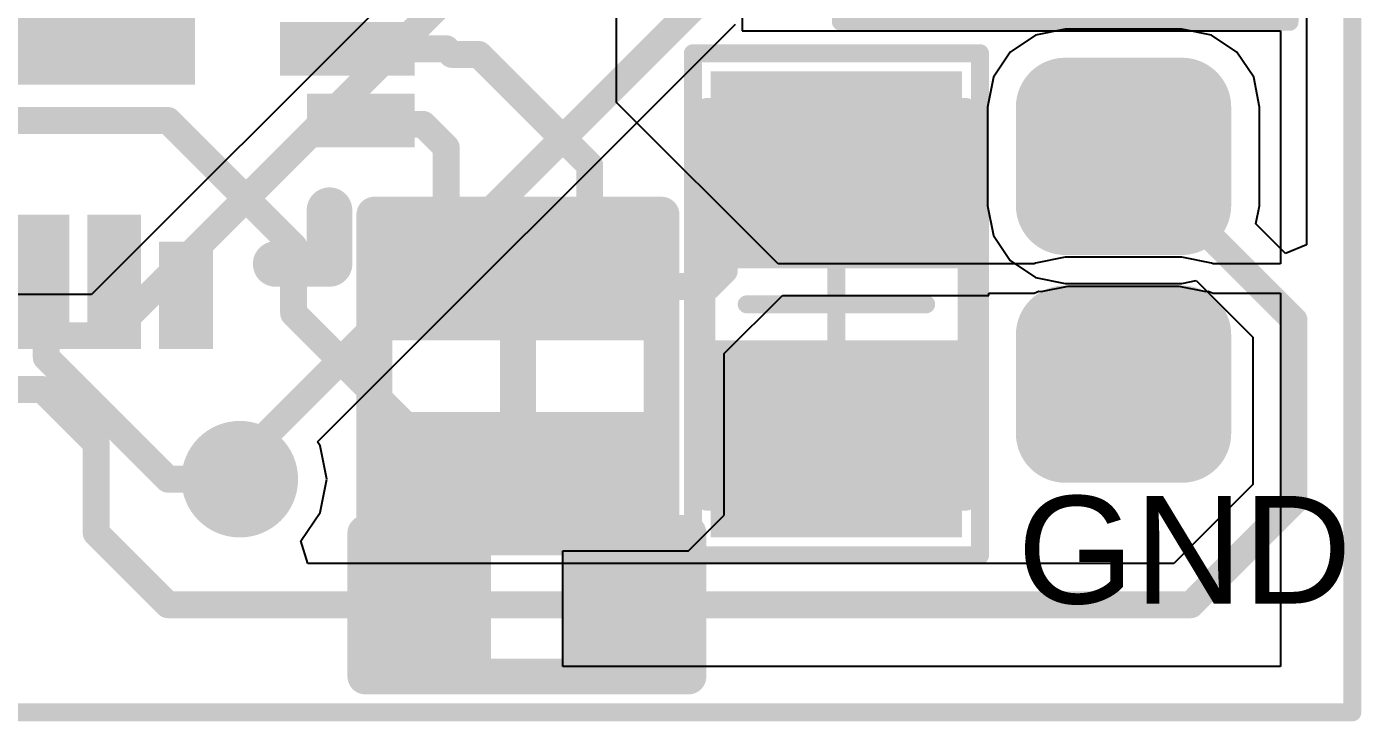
# Model space of a CAD drawing. Header units: millimetres. Extents: x 0 to 14, y 0 to 19.1.
# Drawn here: x 6.61 to 14.05, y 4.45 to 8.32 of the extents above; entities that cross this region are included whole.
import ezdxf

# ---------------------------------------------------------------- set-up
doc = ezdxf.new("R2010")
doc.units = ezdxf.units.MM
for name, color, linetype in [('BottomLayer', 5, 'Continuous'), ('BottomSolder', 6, 'Continuous'), ('Mechanical13', 56, 'Continuous'), ('Mechanical15', 56, 'Continuous'), ('Mechanical2', 216, 'Continuous'), ('Mechanical4', 56, 'Continuous'), ('MultiLayer', 9, 'Continuous'), ('PadHoleLayer', 156, 'Continuous'), ('TopLayer', 1, 'Continuous'), ('TopOverlay', 2, 'Continuous'), ('TopPaste', 8, 'Continuous'), ('TopSolder', 216, 'Continuous'), ('ViaHoleLayer', 16, 'Continuous')]:
    doc.layers.add(name, color=color, linetype=linetype)
doc.styles.add('Arial', font='arial.ttf', dxfattribs={"height": 0.2})

# ---------------------------------------------------------------- blocks, each defined once
blk = doc.blocks.new('1_2_H______1_27_2')
at = {"layer": 'BottomLayer'}
h = blk.add_hatch(color=5, dxfattribs=at)
edge = h.paths.add_edge_path()
edge.add_arc((-0.275, -0.325), 0.275, 180, 270)
edge.add_line((-0.275, -0.6), (0.275, -0.6))
edge.add_arc((0.275, -0.325), 0.275, 270, 360)
edge.add_line((0.55, -0.325), (0.55, 0.325))
edge.add_arc((0.275, 0.325), 0.275, 0, 90)
edge.add_line((0.275, 0.6), (-0.275, 0.6))
edge.add_arc((-0.275, 0.325), 0.275, 90, 180)
edge.add_line((-0.55, 0.325), (-0.55, -0.325))
h = blk.add_hatch(color=5, dxfattribs=at)
edge = h.paths.add_edge_path()
edge.add_arc((0.995, -0.325), 0.275, 180, 270)
edge.add_line((0.995, -0.6), (1.545, -0.6))
edge.add_arc((1.545, -0.325), 0.275, 270, 360)
edge.add_line((1.82, -0.325), (1.82, 0.325))
edge.add_arc((1.545, 0.325), 0.275, 0, 90)
edge.add_line((1.545, 0.6), (0.995, 0.6))
edge.add_arc((0.995, 0.325), 0.275, 90, 180)
edge.add_line((0.72, 0.325), (0.72, -0.325))
at = {"layer": 'BottomSolder'}
h = blk.add_hatch(color=6, dxfattribs=at)
edge = h.paths.add_edge_path()
edge.add_arc((-0.275, -0.325), 0.275, 180, 270)
edge.add_line((-0.275, -0.6), (0.275, -0.6))
edge.add_arc((0.275, -0.325), 0.275, 270, 360)
edge.add_line((0.55, -0.325), (0.55, 0.325))
edge.add_arc((0.275, 0.325), 0.275, 0, 90)
edge.add_line((0.275, 0.6), (-0.275, 0.6))
edge.add_arc((-0.275, 0.325), 0.275, 90, 180)
edge.add_line((-0.55, 0.325), (-0.55, -0.325))
h = blk.add_hatch(color=6, dxfattribs=at)
edge = h.paths.add_edge_path()
edge.add_arc((0.995, -0.325), 0.275, 180, 270)
edge.add_line((0.995, -0.6), (1.545, -0.6))
edge.add_arc((1.545, -0.325), 0.275, 270, 360)
edge.add_line((1.82, -0.325), (1.82, 0.325))
edge.add_arc((1.545, 0.325), 0.275, 0, 90)
edge.add_line((1.545, 0.6), (0.995, 0.6))
edge.add_arc((0.995, 0.325), 0.275, 90, 180)
edge.add_line((0.72, 0.325), (0.72, -0.325))
at = {"layer": 'MultiLayer'}
h = blk.add_hatch(color=9, dxfattribs=at)
edge = h.paths.add_edge_path()
edge.add_arc((-0.275, -0.325), 0.275, 180, 270)
edge.add_line((-0.275, -0.6), (0.275, -0.6))
edge.add_arc((0.275, -0.325), 0.275, 270, 360)
edge.add_line((0.55, -0.325), (0.55, 0.325))
edge.add_arc((0.275, 0.325), 0.275, 0, 90)
edge.add_line((0.275, 0.6), (-0.275, 0.6))
edge.add_arc((-0.275, 0.325), 0.275, 90, 180)
edge.add_line((-0.55, 0.325), (-0.55, -0.325))
h = blk.add_hatch(color=9, dxfattribs=at)
edge = h.paths.add_edge_path()
edge.add_arc((0.995, -0.325), 0.275, 180, 270)
edge.add_line((0.995, -0.6), (1.545, -0.6))
edge.add_arc((1.545, -0.325), 0.275, 270, 360)
edge.add_line((1.82, -0.325), (1.82, 0.325))
edge.add_arc((1.545, 0.325), 0.275, 0, 90)
edge.add_line((1.545, 0.6), (0.995, 0.6))
edge.add_arc((0.995, 0.325), 0.275, 90, 180)
edge.add_line((0.72, 0.325), (0.72, -0.325))
at = {"layer": 'PadHoleLayer'}
h = blk.add_hatch(color=156, dxfattribs=at)
edge = h.paths.add_edge_path()
edge.add_arc((0, 0), 0.35, 0, 360)
h = blk.add_hatch(color=156, dxfattribs=at)
edge = h.paths.add_edge_path()
edge.add_arc((1.27, 0), 0.35, 0, 360)
at = {"layer": 'TopLayer'}
h = blk.add_hatch(color=1, dxfattribs=at)
edge = h.paths.add_edge_path()
edge.add_arc((-0.275, -0.325), 0.275, 180, 270)
edge.add_line((-0.275, -0.6), (0.275, -0.6))
edge.add_arc((0.275, -0.325), 0.275, 270, 360)
edge.add_line((0.55, -0.325), (0.55, 0.325))
edge.add_arc((0.275, 0.325), 0.275, 0, 90)
edge.add_line((0.275, 0.6), (-0.275, 0.6))
edge.add_arc((-0.275, 0.325), 0.275, 90, 180)
edge.add_line((-0.55, 0.325), (-0.55, -0.325))
h = blk.add_hatch(color=1, dxfattribs=at)
edge = h.paths.add_edge_path()
edge.add_arc((0.995, -0.325), 0.275, 180, 270)
edge.add_line((0.995, -0.6), (1.545, -0.6))
edge.add_arc((1.545, -0.325), 0.275, 270, 360)
edge.add_line((1.82, -0.325), (1.82, 0.325))
edge.add_arc((1.545, 0.325), 0.275, 0, 90)
edge.add_line((1.545, 0.6), (0.995, 0.6))
edge.add_arc((0.995, 0.325), 0.275, 90, 180)
edge.add_line((0.72, 0.325), (0.72, -0.325))
at = {"layer": 'TopSolder'}
h = blk.add_hatch(color=216, dxfattribs=at)
edge = h.paths.add_edge_path()
edge.add_arc((-0.275, -0.325), 0.275, 180, 270)
edge.add_line((-0.275, -0.6), (0.275, -0.6))
edge.add_arc((0.275, -0.325), 0.275, 270, 360)
edge.add_line((0.55, -0.325), (0.55, 0.325))
edge.add_arc((0.275, 0.325), 0.275, 0, 90)
edge.add_line((0.275, 0.6), (-0.275, 0.6))
edge.add_arc((-0.275, 0.325), 0.275, 90, 180)
edge.add_line((-0.55, 0.325), (-0.55, -0.325))
h = blk.add_hatch(color=216, dxfattribs=at)
edge = h.paths.add_edge_path()
edge.add_arc((0.995, -0.325), 0.275, 180, 270)
edge.add_line((0.995, -0.6), (1.545, -0.6))
edge.add_arc((1.545, -0.325), 0.275, 270, 360)
edge.add_line((1.82, -0.325), (1.82, 0.325))
edge.add_arc((1.545, 0.325), 0.275, 0, 90)
edge.add_line((1.545, 0.6), (0.995, 0.6))
edge.add_arc((0.995, 0.325), 0.275, 90, 180)
edge.add_line((0.72, 0.325), (0.72, -0.325))
blk = doc.blocks.new('28_QFN_0_4___5')
at = {"layer": 'TopLayer'}
for points in [[(0.8, 0.575), (0.8, 1.225), (1, 1.225), (1, 0.575)], [(1.2, 0.575), (1.2, 1.225), (1.4, 1.225), (1.4, 0.575)], [(1.6, 0.575), (1.6, 1.225), (1.8, 1.225), (1.8, 0.575)], [(2, 0.575), (2, 1.225), (2.2, 1.225), (2.2, 0.575)], [(2.4, 0.575), (2.4, 1.225), (2.6, 1.225), (2.6, 0.575)], [(2.8, 0.575), (2.8, 1.225), (3, 1.225), (3, 0.575)], [(3.2, 0.575), (3.2, 1.225), (3.4, 1.225), (3.4, 0.575)], [(0.325, -0.1), (-0.325, -0.1), (-0.325, 0.1), (0.325, 0.1)], [(3.875, 0.1), (4.525, 0.1), (4.525, -0.1), (3.875, -0.1)], [(0.325, -0.5), (-0.325, -0.5), (-0.325, -0.3), (0.325, -0.3)], [(3.875, -0.3), (4.525, -0.3), (4.525, -0.5), (3.875, -0.5)], [(3.3, -2.15), (1.3, -2.15), (1.3, -0.65), (3.3, -0.65)], [(0.325, -0.9), (-0.325, -0.9), (-0.325, -0.7), (0.325, -0.7)], [(3.875, -0.7), (4.525, -0.7), (4.525, -0.9), (3.875, -0.9)], [(0.325, -1.3), (-0.325, -1.3), (-0.325, -1.1), (0.325, -1.1)], [(3.875, -1.1), (4.525, -1.1), (4.525, -1.3), (3.875, -1.3)], [(0.325, -1.7), (-0.325, -1.7), (-0.325, -1.5), (0.325, -1.5)], [(3.875, -1.5), (4.525, -1.5), (4.525, -1.7), (3.875, -1.7)], [(0.325, -2.1), (-0.325, -2.1), (-0.325, -1.9), (0.325, -1.9)], [(3.875, -1.9), (4.525, -1.9), (4.525, -2.1), (3.875, -2.1)], [(0.325, -2.5), (-0.325, -2.5), (-0.325, -2.3), (0.325, -2.3)], [(4.025, -2.3), (4.525, -2.3), (4.525, -2.5), (4.025, -2.5)], [(1, -2.975), (1, -3.625), (0.8, -3.625), (0.8, -2.975)], [(1.4, -2.975), (1.4, -3.625), (1.2, -3.625), (1.2, -2.975)], [(1.8, -2.975), (1.8, -3.625), (1.6, -3.625), (1.6, -2.975)], [(2.2, -2.975), (2.2, -3.625), (2, -3.625), (2, -2.975)], [(2.6, -2.975), (2.6, -3.625), (2.4, -3.625), (2.4, -2.975)], [(3, -2.975), (3, -3.625), (2.8, -3.625), (2.8, -2.975)], [(3.4, -3.125), (3.4, -3.625), (3.2, -3.625), (3.2, -3.125)]]:
    blk.add_hatch(color=1, dxfattribs=at).paths.add_polyline_path(points)
at = {"layer": 'TopPaste'}
for points in [[(0.8, 0.575), (0.8, 1.225), (1, 1.225), (1, 0.575)], [(1.2, 0.575), (1.2, 1.225), (1.4, 1.225), (1.4, 0.575)], [(1.6, 0.575), (1.6, 1.225), (1.8, 1.225), (1.8, 0.575)], [(2, 0.575), (2, 1.225), (2.2, 1.225), (2.2, 0.575)], [(2.4, 0.575), (2.4, 1.225), (2.6, 1.225), (2.6, 0.575)], [(2.8, 0.575), (2.8, 1.225), (3, 1.225), (3, 0.575)], [(3.2, 0.575), (3.2, 1.225), (3.4, 1.225), (3.4, 0.575)], [(0.325, -0.1), (-0.325, -0.1), (-0.325, 0.1), (0.325, 0.1)], [(3.875, 0.1), (4.525, 0.1), (4.525, -0.1), (3.875, -0.1)], [(0.325, -0.5), (-0.325, -0.5), (-0.325, -0.3), (0.325, -0.3)], [(3.875, -0.3), (4.525, -0.3), (4.525, -0.5), (3.875, -0.5)], [(3.3, -2.15), (1.3, -2.15), (1.3, -0.65), (3.3, -0.65)], [(0.325, -0.9), (-0.325, -0.9), (-0.325, -0.7), (0.325, -0.7)], [(3.875, -0.7), (4.525, -0.7), (4.525, -0.9), (3.875, -0.9)], [(0.325, -1.3), (-0.325, -1.3), (-0.325, -1.1), (0.325, -1.1)], [(3.875, -1.1), (4.525, -1.1), (4.525, -1.3), (3.875, -1.3)], [(0.325, -1.7), (-0.325, -1.7), (-0.325, -1.5), (0.325, -1.5)], [(3.875, -1.5), (4.525, -1.5), (4.525, -1.7), (3.875, -1.7)], [(0.325, -2.1), (-0.325, -2.1), (-0.325, -1.9), (0.325, -1.9)], [(3.875, -1.9), (4.525, -1.9), (4.525, -2.1), (3.875, -2.1)], [(0.325, -2.5), (-0.325, -2.5), (-0.325, -2.3), (0.325, -2.3)], [(4.025, -2.3), (4.525, -2.3), (4.525, -2.5), (4.025, -2.5)], [(1, -2.975), (1, -3.625), (0.8, -3.625), (0.8, -2.975)], [(1.4, -2.975), (1.4, -3.625), (1.2, -3.625), (1.2, -2.975)], [(1.8, -2.975), (1.8, -3.625), (1.6, -3.625), (1.6, -2.975)], [(2.2, -2.975), (2.2, -3.625), (2, -3.625), (2, -2.975)], [(2.6, -2.975), (2.6, -3.625), (2.4, -3.625), (2.4, -2.975)], [(3, -2.975), (3, -3.625), (2.8, -3.625), (2.8, -2.975)], [(3.4, -3.125), (3.4, -3.625), (3.2, -3.625), (3.2, -3.125)]]:
    blk.add_hatch(color=8, dxfattribs=at).paths.add_polyline_path(points)
at = {"layer": 'TopSolder'}
for points in [[(0.75, 0.525), (0.75, 1.275), (1.05, 1.275), (1.05, 0.525)], [(1.15, 0.525), (1.15, 1.275), (1.45, 1.275), (1.45, 0.525)], [(1.55, 0.525), (1.55, 1.275), (1.85, 1.275), (1.85, 0.525)], [(1.95, 0.525), (1.95, 1.275), (2.25, 1.275), (2.25, 0.525)], [(2.35, 0.525), (2.35, 1.275), (2.65, 1.275), (2.65, 0.525)], [(2.75, 0.525), (2.75, 1.275), (3.05, 1.275), (3.05, 0.525)], [(3.15, 0.525), (3.15, 1.275), (3.45, 1.275), (3.45, 0.525)], [(0.375, -0.15), (-0.375, -0.15), (-0.375, 0.15), (0.375, 0.15)], [(3.825, 0.15), (4.575, 0.15), (4.575, -0.15), (3.825, -0.15)], [(0.375, -0.55), (-0.375, -0.55), (-0.375, -0.25), (0.375, -0.25)], [(3.825, -0.25), (4.575, -0.25), (4.575, -0.55), (3.825, -0.55)], [(0.375, -0.95), (-0.375, -0.95), (-0.375, -0.65), (0.375, -0.65)], [(3.35, -2.2), (1.25, -2.2), (1.25, -0.6), (3.35, -0.6)], [(3.825, -0.65), (4.575, -0.65), (4.575, -0.95), (3.825, -0.95)], [(0.375, -1.35), (-0.375, -1.35), (-0.375, -1.05), (0.375, -1.05)], [(3.825, -1.05), (4.575, -1.05), (4.575, -1.35), (3.825, -1.35)], [(0.375, -1.75), (-0.375, -1.75), (-0.375, -1.45), (0.375, -1.45)], [(3.825, -1.45), (4.575, -1.45), (4.575, -1.75), (3.825, -1.75)], [(0.375, -2.15), (-0.375, -2.15), (-0.375, -1.85), (0.375, -1.85)], [(3.825, -1.85), (4.575, -1.85), (4.575, -2.15), (3.825, -2.15)], [(0.375, -2.55), (-0.375, -2.55), (-0.375, -2.25), (0.375, -2.25)], [(3.975, -2.25), (4.575, -2.25), (4.575, -2.55), (3.975, -2.55)], [(1.05, -2.925), (1.05, -3.675), (0.75, -3.675), (0.75, -2.925)], [(1.45, -2.925), (1.45, -3.675), (1.15, -3.675), (1.15, -2.925)], [(1.85, -2.925), (1.85, -3.675), (1.55, -3.675), (1.55, -2.925)], [(2.25, -2.925), (2.25, -3.675), (1.95, -3.675), (1.95, -2.925)], [(2.65, -2.925), (2.65, -3.675), (2.35, -3.675), (2.35, -2.925)], [(3.05, -2.925), (3.05, -3.675), (2.75, -3.675), (2.75, -2.925)], [(3.45, -3.075), (3.45, -3.675), (3.15, -3.675), (3.15, -3.075)]]:
    blk.add_hatch(color=216, dxfattribs=at).paths.add_polyline_path(points)
at = {"layer": 'TopOverlay', "const_width": 0.254}
for points in [[(0.1, 0.5), (0.1, 0.8)], [(0.1, 0.8), (0.4, 0.8)], [(3.8, 0.8), (4.1, 0.8)], [(4.1, 0.5), (4.1, 0.8)], [(0.1, -3.2), (0.1, -2.9)], [(4.1, -3.2), (4.1, -2.9)], [(0.1, -3.2), (0.4, -3.2)], [(3.8, -3.2), (4.1, -3.2)]]:
    blk.add_lwpolyline(points, dxfattribs=at)
at = {"layer": 'TopOverlay'}
for points, const_width in [([(0.0365, 0.8, 1), (0.1635, 0.8, 1)], 0.127), ([(0.0365, 0.8, 1), (0.1635, 0.8, 1)], 0.127), ([(0.3365, 0.8, 1), (0.4635, 0.8, 1)], 0.127), ([(3.7365, 0.8, 1), (3.8635, 0.8, 1)], 0.127), ([(4.0365, 0.8, 1), (4.1635, 0.8, 1)], 0.127), ([(4.0365, 0.8, 1), (4.1635, 0.8, 1)], 0.127), ([(0.0365, 0.5, 1), (0.1635, 0.5, 1)], 0.127), ([(4.0365, 0.5, 1), (4.1635, 0.5, 1)], 0.127), ([(-0.7, 0, 1), (-0.9, 0, 1)], 0.254), ([(-0.9635, 0, 1), (-0.8365, 0, 1)], 0.127), ([(-0.7635, 0, 1), (-0.6365, 0, 1)], 0.127), ([(0.0365, -2.9, 1), (0.1635, -2.9, 1)], 0.127), ([(4.0365, -2.9, 1), (4.1635, -2.9, 1)], 0.127), ([(0.0365, -3.2, 1), (0.1635, -3.2, 1)], 0.127), ([(0.0365, -3.2, 1), (0.1635, -3.2, 1)], 0.127), ([(0.3365, -3.2, 1), (0.4635, -3.2, 1)], 0.127), ([(3.7365, -3.2, 1), (3.8635, -3.2, 1)], 0.127), ([(4.0365, -3.2, 1), (4.1635, -3.2, 1)], 0.127), ([(4.0365, -3.2, 1), (4.1635, -3.2, 1)], 0.127)]:
    blk.add_lwpolyline(points, format="xyb", close=True, dxfattribs=dict(at, const_width=const_width))
blk = doc.blocks.new('0402_7')
at = {"layer": 'TopLayer'}
for points in [[(-0.75, 0.3), (-0.25, 0.3), (-0.25, -0.3), (-0.75, -0.3)], [(0.25, 0.3), (0.75, 0.3), (0.75, -0.3), (0.25, -0.3)]]:
    blk.add_hatch(color=1, dxfattribs=at).paths.add_polyline_path(points)
at = {"layer": 'TopPaste'}
for points in [[(-0.75, 0.3), (-0.25, 0.3), (-0.25, -0.3), (-0.75, -0.3)], [(0.25, 0.3), (0.75, 0.3), (0.75, -0.3), (0.25, -0.3)]]:
    blk.add_hatch(color=8, dxfattribs=at).paths.add_polyline_path(points)
at = {"layer": 'TopSolder'}
for points in [[(-0.8, 0.35), (-0.2, 0.35), (-0.2, -0.35), (-0.8, -0.35)], [(0.2, 0.35), (0.8, 0.35), (0.8, -0.35), (0.2, -0.35)]]:
    blk.add_hatch(color=216, dxfattribs=at).paths.add_polyline_path(points)
at = {"layer": 'Mechanical15', "const_width": 0.2}
for points in [[(-0.9, -0.4), (-0.9, 0.4)], [(-0.9, 0.4), (0.9, 0.4)], [(0.9, -0.4), (0.9, 0.4)], [(-0.9, -0.4), (0.9, -0.4)]]:
    blk.add_lwpolyline(points, dxfattribs=at)
at = {"layer": 'Mechanical15', "const_width": 0.1}
for points in [[(-0.95, 0.4, 1), (-0.85, 0.4, 1)], [(-0.95, 0.4, 1), (-0.85, 0.4, 1)], [(0.85, 0.4, 1), (0.95, 0.4, 1)], [(0.85, 0.4, 1), (0.95, 0.4, 1)], [(-0.95, -0.4, 1), (-0.85, -0.4, 1)], [(-0.95, -0.4, 1), (-0.85, -0.4, 1)], [(0.85, -0.4, 1), (0.95, -0.4, 1)], [(0.85, -0.4, 1), (0.95, -0.4, 1)]]:
    blk.add_lwpolyline(points, format="xyb", close=True, dxfattribs=at)
at = {"layer": 'Mechanical2', "const_width": 0.2}
for points in [[(-0.9, 0.4), (0.9, 0.4)], [(-0.9, -0.4), (-0.9, 0.4)], [(0.9, -0.4), (0.9, 0.4)], [(-0.9, -0.4), (0.9, -0.4)]]:
    blk.add_lwpolyline(points, dxfattribs=at)
at = {"layer": 'Mechanical2', "const_width": 0.1}
for points in [[(-0.95, 0.4, 1), (-0.85, 0.4, 1)], [(-0.95, 0.4, 1), (-0.85, 0.4, 1)], [(0.85, 0.4, 1), (0.95, 0.4, 1)], [(0.85, 0.4, 1), (0.95, 0.4, 1)], [(-0.95, -0.4, 1), (-0.85, -0.4, 1)], [(-0.95, -0.4, 1), (-0.85, -0.4, 1)], [(0.85, -0.4, 1), (0.95, -0.4, 1)], [(0.85, -0.4, 1), (0.95, -0.4, 1)]]:
    blk.add_lwpolyline(points, format="xyb", close=True, dxfattribs=at)
blk = doc.blocks.new('SOT_23_8')
at = {"layer": 'TopLayer'}
for points in [[(1.2, 1.7), (0.7, 1.7), (0.7, 2.3), (1.2, 2.3)], [(0.25, -0.3), (-0.25, -0.3), (-0.25, 0.3), (0.25, 0.3)], [(2.15, -0.3), (1.65, -0.3), (1.65, 0.3), (2.15, 0.3)]]:
    blk.add_hatch(color=1, dxfattribs=at).paths.add_polyline_path(points)
at = {"layer": 'TopPaste'}
for points in [[(1.2, 1.7), (0.7, 1.7), (0.7, 2.3), (1.2, 2.3)], [(0.25, -0.3), (-0.25, -0.3), (-0.25, 0.3), (0.25, 0.3)], [(2.15, -0.3), (1.65, -0.3), (1.65, 0.3), (2.15, 0.3)]]:
    blk.add_hatch(color=8, dxfattribs=at).paths.add_polyline_path(points)
at = {"layer": 'TopSolder'}
for points in [[(1.25, 1.65), (0.65, 1.65), (0.65, 2.35), (1.25, 2.35)], [(0.3, -0.35), (-0.3, -0.35), (-0.3, 0.35), (0.3, 0.35)], [(2.2, -0.35), (1.6, -0.35), (1.6, 0.35), (2.2, 0.35)]]:
    blk.add_hatch(color=216, dxfattribs=at).paths.add_polyline_path(points)
at = {"layer": 'Mechanical15', "const_width": 0.1}
for points in [[(-0.55, 2.25), (2.45, 2.25)], [(-0.55, 2.25), (-0.55, -0.25)], [(2.45, 2.25), (2.45, -0.25)], [(-0.55, -0.25), (2.45, -0.25)]]:
    blk.add_lwpolyline(points, dxfattribs=at)
at = {"layer": 'Mechanical15', "const_width": 0.05}
for points in [[(-0.575, 2.25, 1), (-0.525, 2.25, 1)], [(-0.575, 2.25, 1), (-0.525, 2.25, 1)], [(2.425, 2.25, 1), (2.475, 2.25, 1)], [(2.425, 2.25, 1), (2.475, 2.25, 1)], [(-0.575, -0.25, 1), (-0.525, -0.25, 1)], [(-0.575, -0.25, 1), (-0.525, -0.25, 1)], [(2.425, -0.25, 1), (2.475, -0.25, 1)], [(2.425, -0.25, 1), (2.475, -0.25, 1)]]:
    blk.add_lwpolyline(points, format="xyb", close=True, dxfattribs=at)
at = {"layer": 'Mechanical2', "const_width": 0.1}
for points in [[(-0.55, 2.25), (2.45, 2.25)], [(-0.55, 2.25), (-0.55, -0.25)], [(2.45, 2.25), (2.45, -0.25)], [(-0.55, -0.25), (2.45, -0.25)]]:
    blk.add_lwpolyline(points, dxfattribs=at)
at = {"layer": 'Mechanical2', "const_width": 0.05}
for points in [[(-0.575, 2.25, 1), (-0.525, 2.25, 1)], [(-0.575, 2.25, 1), (-0.525, 2.25, 1)], [(2.425, 2.25, 1), (2.475, 2.25, 1)], [(2.425, 2.25, 1), (2.475, 2.25, 1)], [(-0.575, -0.25, 1), (-0.525, -0.25, 1)], [(-0.575, -0.25, 1), (-0.525, -0.25, 1)], [(2.425, -0.25, 1), (2.475, -0.25, 1)], [(2.425, -0.25, 1), (2.475, -0.25, 1)]]:
    blk.add_lwpolyline(points, format="xyb", close=True, dxfattribs=at)
at = {"layer": 'TopOverlay', "const_width": 0.1}
for points in [[(-0.55, 1.7), (0.2, 1.7)], [(-0.55, 1.7), (-0.55, 0.6)], [(1.7, 1.7), (2.45, 1.7)], [(2.45, 1.7), (2.45, 0.6)], [(0.6, 0.35), (0.825, 0.35)], [(0.825, 0.35), (1.3, 0.35)]]:
    blk.add_lwpolyline(points, dxfattribs=at)
at = {"layer": 'TopOverlay', "const_width": 0.05}
for points in [[(-0.575, 1.7, 1), (-0.525, 1.7, 1)], [(-0.575, 1.7, 1), (-0.525, 1.7, 1)], [(0.175, 1.7, 1), (0.225, 1.7, 1)], [(1.675, 1.7, 1), (1.725, 1.7, 1)], [(2.425, 1.7, 1), (2.475, 1.7, 1)], [(2.425, 1.7, 1), (2.475, 1.7, 1)], [(-0.575, 0.6, 1), (-0.525, 0.6, 1)], [(2.425, 0.6, 1), (2.475, 0.6, 1)], [(0.575, 0.35, 1), (0.625, 0.35, 1)], [(0.8, 0.35, 1), (0.85, 0.35, 1)], [(0.8, 0.35, 1), (0.85, 0.35, 1)], [(1.275, 0.35, 1), (1.325, 0.35, 1)]]:
    blk.add_lwpolyline(points, format="xyb", close=True, dxfattribs=at)
blk = doc.blocks.new('0402_13')
at = {"layer": 'TopLayer'}
for points in [[(-0.75, 0.3), (-0.25, 0.3), (-0.25, -0.3), (-0.75, -0.3)], [(0.25, 0.3), (0.75, 0.3), (0.75, -0.3), (0.25, -0.3)]]:
    blk.add_hatch(color=1, dxfattribs=at).paths.add_polyline_path(points)
at = {"layer": 'TopPaste'}
for points in [[(-0.75, 0.3), (-0.25, 0.3), (-0.25, -0.3), (-0.75, -0.3)], [(0.25, 0.3), (0.75, 0.3), (0.75, -0.3), (0.25, -0.3)]]:
    blk.add_hatch(color=8, dxfattribs=at).paths.add_polyline_path(points)
at = {"layer": 'TopSolder'}
for points in [[(-0.8, 0.35), (-0.2, 0.35), (-0.2, -0.35), (-0.8, -0.35)], [(0.2, 0.35), (0.8, 0.35), (0.8, -0.35), (0.2, -0.35)]]:
    blk.add_hatch(color=216, dxfattribs=at).paths.add_polyline_path(points)
at = {"layer": 'Mechanical15', "const_width": 0.2}
for points in [[(-0.9, 0.4), (-0.9, -0.4)], [(-0.9, 0.4), (0.9, 0.4)], [(0.9, 0.4), (0.9, -0.4)], [(-0.9, -0.4), (0.9, -0.4)]]:
    blk.add_lwpolyline(points, dxfattribs=at)
at = {"layer": 'Mechanical15', "const_width": 0.1}
for points in [[(-0.95, 0.4, 1), (-0.85, 0.4, 1)], [(-0.95, 0.4, 1), (-0.85, 0.4, 1)], [(0.85, 0.4, 1), (0.95, 0.4, 1)], [(0.85, 0.4, 1), (0.95, 0.4, 1)], [(-0.95, -0.4, 1), (-0.85, -0.4, 1)], [(-0.95, -0.4, 1), (-0.85, -0.4, 1)], [(0.85, -0.4, 1), (0.95, -0.4, 1)], [(0.85, -0.4, 1), (0.95, -0.4, 1)]]:
    blk.add_lwpolyline(points, format="xyb", close=True, dxfattribs=at)
at = {"layer": 'Mechanical2', "const_width": 0.2}
for points in [[(-0.9, 0.4), (0.9, 0.4)], [(-0.9, 0.4), (-0.9, -0.4)], [(0.9, 0.4), (0.9, -0.4)], [(-0.9, -0.4), (0.9, -0.4)]]:
    blk.add_lwpolyline(points, dxfattribs=at)
at = {"layer": 'Mechanical2', "const_width": 0.1}
for points in [[(-0.95, 0.4, 1), (-0.85, 0.4, 1)], [(-0.95, 0.4, 1), (-0.85, 0.4, 1)], [(0.85, 0.4, 1), (0.95, 0.4, 1)], [(0.85, 0.4, 1), (0.95, 0.4, 1)], [(-0.95, -0.4, 1), (-0.85, -0.4, 1)], [(-0.95, -0.4, 1), (-0.85, -0.4, 1)], [(0.85, -0.4, 1), (0.95, -0.4, 1)], [(0.85, -0.4, 1), (0.95, -0.4, 1)]]:
    blk.add_lwpolyline(points, format="xyb", close=True, dxfattribs=at)
blk = doc.blocks.new('0402_14')
at = {"layer": 'TopLayer'}
for points in [[(-0.75, 0.3), (-0.25, 0.3), (-0.25, -0.3), (-0.75, -0.3)], [(0.25, 0.3), (0.75, 0.3), (0.75, -0.3), (0.25, -0.3)]]:
    blk.add_hatch(color=1, dxfattribs=at).paths.add_polyline_path(points)
at = {"layer": 'TopPaste'}
for points in [[(-0.75, 0.3), (-0.25, 0.3), (-0.25, -0.3), (-0.75, -0.3)], [(0.25, 0.3), (0.75, 0.3), (0.75, -0.3), (0.25, -0.3)]]:
    blk.add_hatch(color=8, dxfattribs=at).paths.add_polyline_path(points)
at = {"layer": 'TopSolder'}
for points in [[(-0.8, 0.35), (-0.2, 0.35), (-0.2, -0.35), (-0.8, -0.35)], [(0.2, 0.35), (0.8, 0.35), (0.8, -0.35), (0.2, -0.35)]]:
    blk.add_hatch(color=216, dxfattribs=at).paths.add_polyline_path(points)
at = {"layer": 'Mechanical15', "const_width": 0.2}
for points in [[(-0.9, 0.4), (-0.9, -0.4)], [(-0.9, 0.4), (0.9, 0.4)], [(0.9, 0.4), (0.9, -0.4)], [(-0.9, -0.4), (0.9, -0.4)]]:
    blk.add_lwpolyline(points, dxfattribs=at)
at = {"layer": 'Mechanical15', "const_width": 0.1}
for points in [[(-0.95, 0.4, 1), (-0.85, 0.4, 1)], [(-0.95, 0.4, 1), (-0.85, 0.4, 1)], [(0.85, 0.4, 1), (0.95, 0.4, 1)], [(0.85, 0.4, 1), (0.95, 0.4, 1)], [(-0.95, -0.4, 1), (-0.85, -0.4, 1)], [(-0.95, -0.4, 1), (-0.85, -0.4, 1)], [(0.85, -0.4, 1), (0.95, -0.4, 1)], [(0.85, -0.4, 1), (0.95, -0.4, 1)]]:
    blk.add_lwpolyline(points, format="xyb", close=True, dxfattribs=at)
at = {"layer": 'Mechanical2', "const_width": 0.2}
for points in [[(-0.9, 0.4), (0.9, 0.4)], [(-0.9, 0.4), (-0.9, -0.4)], [(0.9, 0.4), (0.9, -0.4)], [(-0.9, -0.4), (0.9, -0.4)]]:
    blk.add_lwpolyline(points, dxfattribs=at)
at = {"layer": 'Mechanical2', "const_width": 0.1}
for points in [[(-0.95, 0.4, 1), (-0.85, 0.4, 1)], [(-0.95, 0.4, 1), (-0.85, 0.4, 1)], [(0.85, 0.4, 1), (0.95, 0.4, 1)], [(0.85, 0.4, 1), (0.95, 0.4, 1)], [(-0.95, -0.4, 1), (-0.85, -0.4, 1)], [(-0.95, -0.4, 1), (-0.85, -0.4, 1)], [(0.85, -0.4, 1), (0.95, -0.4, 1)], [(0.85, -0.4, 1), (0.95, -0.4, 1)]]:
    blk.add_lwpolyline(points, format="xyb", close=True, dxfattribs=at)
blk = doc.blocks.new('0805_15')
at = {"layer": 'TopLayer'}
for points in [[(-1.3, -0.7), (-1.3, 0.7), (-0.2, 0.7), (-0.2, -0.7)], [(0.2, -0.7), (0.2, 0.7), (1.3, 0.7), (1.3, -0.7)]]:
    blk.add_hatch(color=1, dxfattribs=at).paths.add_polyline_path(points)
at = {"layer": 'TopPaste'}
for points in [[(-1.3, -0.7), (-1.3, 0.7), (-0.2, 0.7), (-0.2, -0.7)], [(0.2, -0.7), (0.2, 0.7), (1.3, 0.7), (1.3, -0.7)]]:
    blk.add_hatch(color=8, dxfattribs=at).paths.add_polyline_path(points)
at = {"layer": 'TopSolder'}
for points in [[(-1.3, -0.7), (-1.3, 0.7), (-0.2, 0.7), (-0.2, -0.7)], [(0.2, -0.7), (0.2, 0.7), (1.3, 0.7), (1.3, -0.7)]]:
    blk.add_hatch(color=216, dxfattribs=at).paths.add_polyline_path(points)
at = {"layer": 'Mechanical13', "const_width": 0.1}
for points in [[(-1.1, 0.725), (-1.1, -0.725)], [(-1.1, 0.725), (1.1, 0.725)], [(1.1, 0.725), (1.1, -0.725)], [(-1.1, -0.725), (1.1, -0.725)]]:
    blk.add_lwpolyline(points, dxfattribs=at)
at = {"layer": 'Mechanical13', "const_width": 0.05}
for points in [[(-1.125, 0.725, 1), (-1.075, 0.725, 1)], [(-1.125, 0.725, 1), (-1.075, 0.725, 1)], [(1.075, 0.725, 1), (1.125, 0.725, 1)], [(1.075, 0.725, 1), (1.125, 0.725, 1)], [(-1.125, -0.725, 1), (-1.075, -0.725, 1)], [(-1.125, -0.725, 1), (-1.075, -0.725, 1)], [(1.075, -0.725, 1), (1.125, -0.725, 1)], [(1.075, -0.725, 1), (1.125, -0.725, 1)]]:
    blk.add_lwpolyline(points, format="xyb", close=True, dxfattribs=at)
at = {"layer": 'Mechanical15', "const_width": 0.1}
for points in [[(-1.4, 0.8), (-1.4, -0.8)], [(-1.4, 0.8), (1.4, 0.8)], [(1.4, 0.8), (1.4, -0.8)], [(0, 0.5), (0, -0.5)], [(-0.5, 0), (0.5, 0)], [(-1.4, -0.8), (1.4, -0.8)]]:
    blk.add_lwpolyline(points, dxfattribs=at)
at = {"layer": 'Mechanical15', "const_width": 0.05}
for points in [[(-1.425, 0.8, 1), (-1.375, 0.8, 1)], [(-1.425, 0.8, 1), (-1.375, 0.8, 1)], [(1.375, 0.8, 1), (1.425, 0.8, 1)], [(1.375, 0.8, 1), (1.425, 0.8, 1)], [(-0.025, 0.5, 1), (0.025, 0.5, 1)], [(-0.525, 0, 1), (-0.475, 0, 1)], [(0.475, 0, 1), (0.525, 0, 1)], [(-0.025, -0.5, 1), (0.025, -0.5, 1)], [(-1.425, -0.8, 1), (-1.375, -0.8, 1)], [(-1.425, -0.8, 1), (-1.375, -0.8, 1)], [(1.375, -0.8, 1), (1.425, -0.8, 1)], [(1.375, -0.8, 1), (1.425, -0.8, 1)]]:
    blk.add_lwpolyline(points, format="xyb", close=True, dxfattribs=at)

msp = doc.modelspace()

# ---------------------------------------------------------------- hatches: boundary and pattern name
at = {"layer": 'BottomLayer'}
h = msp.add_hatch(color=5, dxfattribs=at)
edge = h.paths.add_edge_path()
edge.add_arc((7.8, 5.8), 0.325, 0, 360)
at = {"layer": 'TopLayer'}
h = msp.add_hatch(color=1, dxfattribs=at)
edge = h.paths.add_edge_path()
edge.add_arc((7.8, 5.8), 0.325, 0, 360)
at = {"layer": 'ViaHoleLayer'}
h = msp.add_hatch(color=16, dxfattribs=at)
edge = h.paths.add_edge_path()
edge.add_arc((7.8, 5.8), 0.15, 0, 360)

# ---------------------------------------------------------------- linework, layer by layer
at = {"layer": 'BottomLayer'}
for p, q in [((13.7451, 18.7451), (13.7451, 7.1074)), ((8.8402, 8.6954), (6.9742, 6.8294)), ((8.2324, 6.0079), (10.5622, 8.3378)), ((12.2342, 8.2753), (12.0936, 8.1814)), ((12.4, 8.3083), (12.2342, 8.2753)), ((13.05, 8.3083), (12.4, 8.3083)), ((13.2158, 8.2753), (13.05, 8.3083)), ((13.3564, 8.1814), (13.2158, 8.2753)), ((12.0936, 8.1814), (11.9997, 8.0408)), ((13.4503, 8.0408), (13.3564, 8.1814)), ((11.9997, 8.0408), (11.9667, 7.875)), ((13.4833, 7.875), (13.4503, 8.0408)), ((11.9667, 7.875), (11.9667, 7.325)), ((13.4833, 7.325), (13.4833, 7.875)), ((11.9667, 7.325), (11.9997, 7.1592)), ((13.4631, 7.2234), (13.4833, 7.325)), ((13.6278, 7.0588), (13.4631, 7.2234)), ((11.9997, 7.1592), (12.0936, 7.0186)), ((13.7451, 7.1074), (13.6278, 7.0588)), ((12.0936, 7.0186), (12.2342, 6.9247)), ((12.2342, 6.9247), (12.4, 6.8917)), ((12.4, 6.8917), (13.05, 6.8917)), ((13.05, 6.8917), (13.1301, 6.9076)), ((13.1301, 6.9076), (13.4456, 6.5921)), ((6.9742, 6.8294), (2.6, 6.8294)), ((13.4456, 6.5921), (13.4456, 5.77)), ((8.2474, 5.9853), (8.2324, 6.0079)), ((8.2843, 5.8), (8.2474, 5.9853)), ((8.2474, 5.6147), (8.2843, 5.8)), ((13.4456, 5.77), (13.005, 5.3294)), ((8.1425, 5.4575), (8.2474, 5.6147)), ((8.1408, 5.4564), (8.1425, 5.4575)), ((8.1793, 5.3294), (8.1408, 5.4564)), ((13.005, 5.3294), (8.1793, 5.3294))]:
    msp.add_line(p, q, dxfattribs=at)
at = {"layer": 'BottomLayer', "const_width": 0.15}
for points in [[(7.0692, 6.6), (9.2877, 8.8185)], [(7.8, 5.9), (10.4, 8.5)], [(12.725, 7.6), (12.7621, 7.6)], [(12.7621, 7.6), (13.675, 6.6871)], [(13.675, 5.675), (13.675, 6.6871)], [(2.6, 6.6), (7.0692, 6.6)], [(3.7, 6.3), (6.7, 6.3)], [(6.7, 6.3), (7, 6)], [(7, 5.5), (7, 6)], [(7.8, 5.8), (7.8, 5.9)], [(13.1, 5.1), (13.675, 5.675)], [(7, 5.5), (7.4, 5.1)], [(7.4, 5.1), (13.1, 5.1)]]:
    msp.add_lwpolyline(points, dxfattribs=at)
at = {"layer": 'BottomLayer', "const_width": 0.075}
for points in [[(12.6875, 7.6, 1), (12.7625, 7.6, 1)], [(12.7246, 7.6, 1), (12.7996, 7.6, 1)], [(12.7246, 7.6, 1), (12.7996, 7.6, 1)], [(13.6375, 6.6871, 1), (13.7125, 6.6871, 1)], [(13.6375, 6.6871, 1), (13.7125, 6.6871, 1)], [(7.0317, 6.6, 1), (7.1067, 6.6, 1)], [(7.0317, 6.6, 1), (7.1067, 6.6, 1)], [(6.6625, 6.3, 1), (6.7375, 6.3, 1)], [(6.6625, 6.3, 1), (6.7375, 6.3, 1)], [(6.9625, 6, 1), (7.0375, 6, 1)], [(6.9625, 6, 1), (7.0375, 6, 1)], [(7.7625, 5.9, 1), (7.8375, 5.9, 1)], [(7.7625, 5.9, 1), (7.8375, 5.9, 1)], [(7.7625, 5.8, 1), (7.8375, 5.8, 1)], [(13.6375, 5.675, 1), (13.7125, 5.675, 1)], [(13.6375, 5.675, 1), (13.7125, 5.675, 1)], [(6.9625, 5.5, 1), (7.0375, 5.5, 1)], [(6.9625, 5.5, 1), (7.0375, 5.5, 1)], [(7.3625, 5.1, 1), (7.4375, 5.1, 1)], [(7.3625, 5.1, 1), (7.4375, 5.1, 1)], [(13.0625, 5.1, 1), (13.1375, 5.1, 1)], [(13.0625, 5.1, 1), (13.1375, 5.1, 1)]]:
    msp.add_lwpolyline(points, format="xyb", close=True, dxfattribs=at)
at = {"layer": 'Mechanical4', "const_width": 0.1}
for points in [[(14, 4.5), (14, 19)], [(0, 4.5), (14, 4.5)]]:
    msp.add_lwpolyline(points, dxfattribs=at)
at = {"layer": 'Mechanical4', "const_width": 0.05}
msp.add_lwpolyline([(13.975, 4.5, 1), (14.025, 4.5, 1)], format="xyb", close=True, dxfattribs=at)
msp.add_lwpolyline([(13.975, 4.5, 1), (14.025, 4.5, 1)], format="xyb", close=True, dxfattribs=at)
at = {"layer": 'TopLayer'}
for p, q in [((10.6, 10), (10.6, 8.3)), ((9.9, 7.9), (9.9, 9.7)), ((10.6, 8.3), (13.6, 8.3)), ((13.6, 8.3), (13.6, 7)), ((10.8, 7), (9.9, 7.9)), ((12.2262, 7), (10.8, 7)), ((12.2342, 7.0053), (12.2262, 7)), ((12.4, 7.0383), (12.2342, 7.0053)), ((13.05, 7.0383), (12.4, 7.0383)), ((13.2158, 7.0053), (13.05, 7.0383)), ((13.2238, 7), (13.2158, 7.0053)), ((13.6, 7), (13.2238, 7)), ((12.2262, 6.8376), (12.2528, 6.8487)), ((12.2528, 6.8487), (12.2659, 6.8461)), ((12.2659, 6.8461), (12.416, 6.876)), ((12.416, 6.876), (13.034, 6.876)), ((13.034, 6.876), (13.1842, 6.8461)), ((13.1842, 6.8461), (13.1972, 6.8487)), ((13.1972, 6.8487), (13.2238, 6.8376)), ((10.5, 6.5), (10.825, 6.825)), ((10.825, 6.825), (11.975, 6.825)), ((11.975, 6.825), (11.975, 6.8376)), ((11.975, 6.8376), (12.2262, 6.8376)), ((13.2238, 6.8376), (13.6, 6.8376)), ((13.6, 6.8376), (13.6, 4.7549)), ((10.5, 5.6), (10.5, 6.5)), ((10.3, 5.4), (10.5, 5.6)), ((9.6, 4.7549), (9.6, 5.4)), ((9.6, 5.4), (10.3, 5.4)), ((13.6, 4.7549), (9.6, 4.7549))]:
    msp.add_line(p, q, dxfattribs=at)
at = {"layer": 'TopLayer', "const_width": 0.15}
for points in [[(8.4, 8.2), (8.95, 8.2)], [(8.95, 8.2), (8.9815, 8.1685)], [(8.9815, 8.1685), (9.1315, 8.1685)], [(9.1315, 8.1685), (9.75, 7.55)], [(5.1, 7.8), (7.4, 7.8)], [(7.4, 7.8), (8.1, 7.1)], [(8.475, 7.8), (8.4966, 7.7784)], [(8.4966, 7.7784), (8.8216, 7.7784)], [(8.8216, 7.7784), (8.8997, 7.7003)], [(8.8997, 7.7003), (8.95, 7.65)], [(8.95, 6.875), (8.95, 7.65)], [(9.75, 6.875), (9.75, 7.55)], [(10.5, 7.05), (10.975, 7.525)], [(10.975, 7.525), (11.125, 7.525)], [(8.1, 6.725), (8.1, 7.1)], [(10.5, 6.9629), (10.5, 7.05)], [(10.4121, 6.875), (10.5, 6.9629)], [(6.7, 6.9), (6.7216, 6.8784)], [(6.7216, 6.4784), (6.7216, 6.8784)], [(9.75, 6.875), (10.4121, 6.875)], [(8.1, 6.725), (8.725, 6.1)], [(6.7216, 6.4784), (7.4, 5.8)], [(8.725, 6.05), (8.725, 6.1)], [(8.725, 6.05), (8.9, 5.875)], [(8.9, 5.1), (8.9, 5.875)], [(8.9, 5.875), (8.95, 5.875)], [(8.95, 5.875), (9.75, 5.875)], [(7.4, 5.8), (7.8, 5.8)]]:
    msp.add_lwpolyline(points, dxfattribs=at)
at = {"layer": 'TopLayer', "const_width": 0.075}
for points in [[(8.3625, 8.2, 1), (8.4375, 8.2, 1)], [(8.9125, 8.2, 1), (8.9875, 8.2, 1)], [(8.9125, 8.2, 1), (8.9875, 8.2, 1)], [(8.944, 8.1685, 1), (9.019, 8.1685, 1)], [(8.944, 8.1685, 1), (9.019, 8.1685, 1)], [(9.094, 8.1685, 1), (9.169, 8.1685, 1)], [(9.094, 8.1685, 1), (9.169, 8.1685, 1)], [(7.3625, 7.8, 1), (7.4375, 7.8, 1)], [(7.3625, 7.8, 1), (7.4375, 7.8, 1)], [(8.4375, 7.8, 1), (8.5125, 7.8, 1)], [(8.4591, 7.7784, 1), (8.5341, 7.7784, 1)], [(8.4591, 7.7784, 1), (8.5341, 7.7784, 1)], [(8.7841, 7.7784, 1), (8.8591, 7.7784, 1)], [(8.7841, 7.7784, 1), (8.8591, 7.7784, 1)], [(8.8622, 7.7003, 1), (8.9372, 7.7003, 1)], [(8.8622, 7.7003, 1), (8.9372, 7.7003, 1)], [(8.9125, 7.65, 1), (8.9875, 7.65, 1)], [(8.9125, 7.65, 1), (8.9875, 7.65, 1)], [(9.7125, 7.55, 1), (9.7875, 7.55, 1)], [(9.7125, 7.55, 1), (9.7875, 7.55, 1)], [(10.9375, 7.525, 1), (11.0125, 7.525, 1)], [(10.9375, 7.525, 1), (11.0125, 7.525, 1)], [(11.0875, 7.525, 1), (11.1625, 7.525, 1)], [(8.0625, 7.1, 1), (8.1375, 7.1, 1)], [(8.0625, 7.1, 1), (8.1375, 7.1, 1)], [(10.4625, 7.05, 1), (10.5375, 7.05, 1)], [(10.4625, 7.05, 1), (10.5375, 7.05, 1)], [(10.4625, 6.9629, 1), (10.5375, 6.9629, 1)], [(10.4625, 6.9629, 1), (10.5375, 6.9629, 1)], [(6.6625, 6.9, 1), (6.7375, 6.9, 1)], [(6.6841, 6.8784, 1), (6.7591, 6.8784, 1)], [(6.6841, 6.8784, 1), (6.7591, 6.8784, 1)], [(8.9125, 6.875, 1), (8.9875, 6.875, 1)], [(9.7125, 6.875, 1), (9.7875, 6.875, 1)], [(9.7125, 6.875, 1), (9.7875, 6.875, 1)], [(10.3746, 6.875, 1), (10.4496, 6.875, 1)], [(10.3746, 6.875, 1), (10.4496, 6.875, 1)], [(8.0625, 6.725, 1), (8.1375, 6.725, 1)], [(8.0625, 6.725, 1), (8.1375, 6.725, 1)], [(6.6841, 6.4784, 1), (6.7591, 6.4784, 1)], [(6.6841, 6.4784, 1), (6.7591, 6.4784, 1)], [(8.6875, 6.1, 1), (8.7625, 6.1, 1)], [(8.6875, 6.1, 1), (8.7625, 6.1, 1)], [(8.6875, 6.05, 1), (8.7625, 6.05, 1)], [(8.6875, 6.05, 1), (8.7625, 6.05, 1)], [(8.8625, 5.875, 1), (8.9375, 5.875, 1)], [(8.8625, 5.875, 1), (8.9375, 5.875, 1)], [(8.8625, 5.875, 1), (8.9375, 5.875, 1)], [(8.9125, 5.875, 1), (8.9875, 5.875, 1)], [(8.9125, 5.875, 1), (8.9875, 5.875, 1)], [(9.7125, 5.875, 1), (9.7875, 5.875, 1)], [(7.3625, 5.8, 1), (7.4375, 5.8, 1)], [(7.3625, 5.8, 1), (7.4375, 5.8, 1)], [(7.7625, 5.8, 1), (7.8375, 5.8, 1)], [(8.8625, 5.1, 1), (8.9375, 5.1, 1)]]:
    msp.add_lwpolyline(points, format="xyb", close=True, dxfattribs=at)

# ---------------------------------------------------------------- block references
msp.add_blockref('28_QFN_0_4___5', (4.2, 10.2))
for name, p, rotation in [('SOT_23_8', (13.4, 8.9), 90), ('0805_15', (11.125, 6.775), 90), ('1_2_H______1_27_2', (12.725, 7.6), 270), ('0402_13', (8.95, 6.375), 90), ('0402_14', (9.75, 6.375), 90), ('0402_7', (9.4, 5.1), 360)]:
    msp.add_blockref(name, p, dxfattribs=dict(rotation=rotation))

# ---------------------------------------------------------------- texts
at = {"layer": 'TopOverlay', "style": 'Arial'}
msp.add_text('GND', height=0.6, rotation=360, dxfattribs=at).set_placement((12.1335, 5.1066))

doc.saveas('drawing.dxf')
